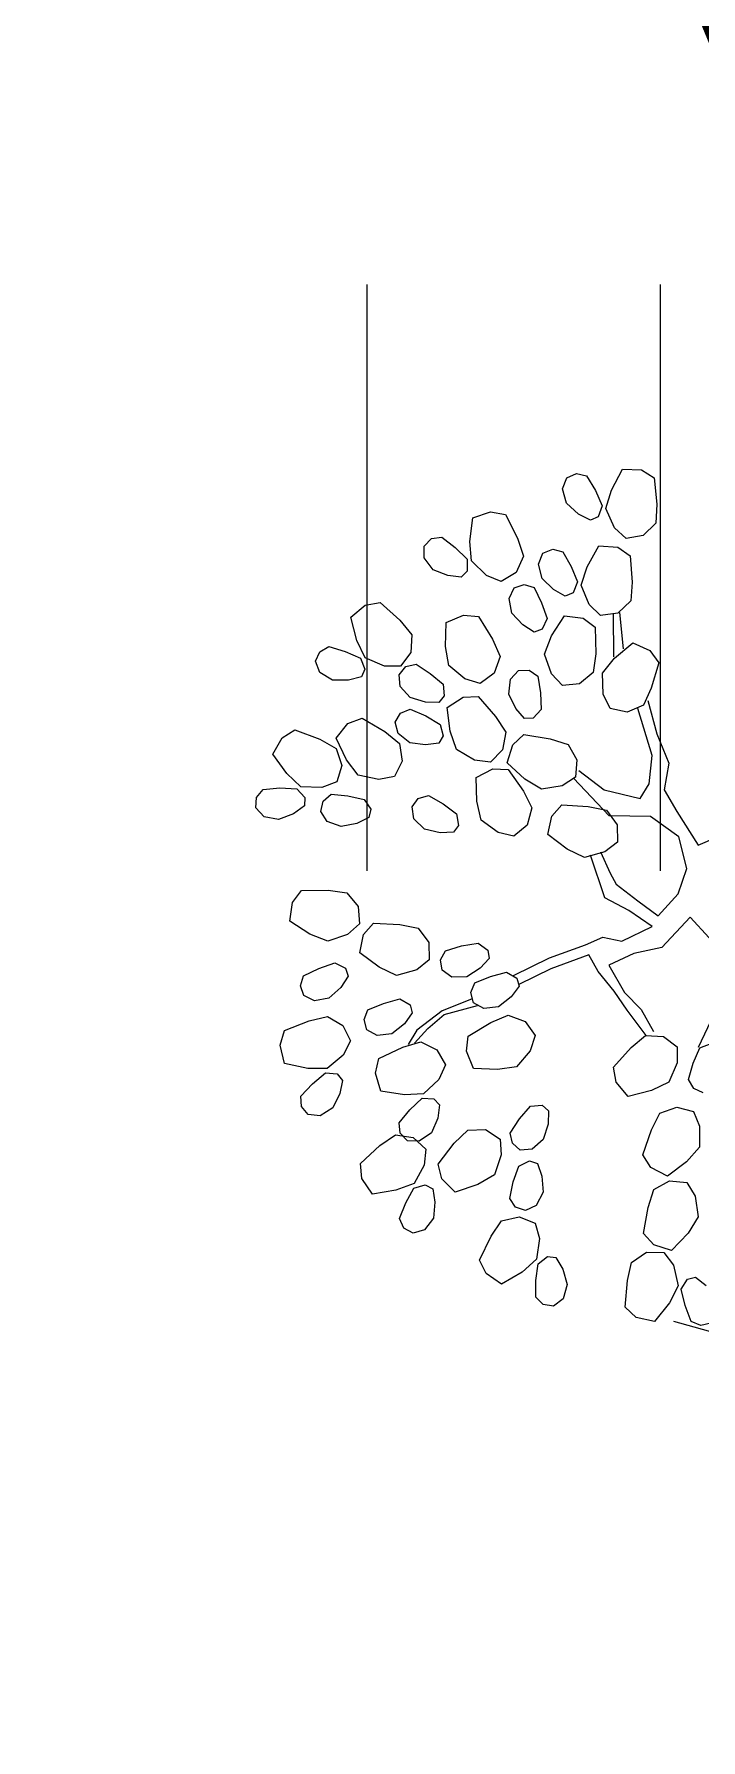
# Model space of a CAD drawing. Extents: x -809667 to 586099, y 3084146 to 3634412.
# Drawn here: x 381304.202 to 381305.338, y 3087217.679 to 3087220.589 of the extents above; entities that cross this region are included whole.
import ezdxf

# ---------------------------------------------------------------- set-up
doc = ezdxf.new("R2010")
doc.units = 0
doc.header["$LTSCALE"] = 0.5
doc.layers.get('0').update_dxf_attribs({"linetype": 'CONTINUOUS'})
doc.layers.add('WIRE-动力', color=2, linetype='CONTINUOUS')
doc.layers.add('文字', color=7, linetype='CONTINUOUS')

# ---------------------------------------------------------------- blocks, each defined once
blk = doc.blocks.new('gc121')
at = {"color": 0}
for p, q in [((-0.5, -1), (-0.5, 1)), ((0.5, -1), (0.5, 1))]:
    blk.add_line(p, q, dxfattribs=at)
blk = doc.blocks.new('紫薇')
at = {"color": 0}
for p, q in [((-76.82613555435091, 470.3658027416095), (-70.17897964641452, 482.3090796833858)), ((-70.17897964641452, 482.3090796833858), (-58.56272962223738, 485.6141877742484)), ((-58.56272962223738, 485.6141877742484), (-47.2853436646983, 481.2838832689449)), ((-47.2853436646983, 481.2838832689449), (-39.67039743904024, 463.3465304756537)), ((-21.42326032742858, 460.999291148968), (-5.144238645210862, 483.2220633896068)), ((-5.144238645210862, 483.2220633896068), (16.08761179354042, 479.2110519045964)), ((16.08761179354042, 479.2110519045964), (29.34938311949372, 467.9063562611118)), ((-191.0036765793338, 425.6444077426568), (-183.8517322102562, 452.2471866318956)), ((-183.8517322102562, 452.2471866318956), (-162.6046768249944, 456.1768588395789)), ((-162.6046768249944, 456.1768588395789), (-146.1547162607312, 450.4262484600767)), ((-74.51915320940316, 453.4312045825645), (-76.82613555435091, 470.3658027416095)), ((-62.91916915681213, 439.1406891262159), (-74.51915320940316, 453.4312045825645)), ((-39.67039743904024, 463.3465304756537), (-34.37870237790048, 444.7481514839455)), ((-30.7325297370553, 440.7595801567659), (-21.42326032742858, 460.999291148968)), ((29.34938311949372, 467.9063562611118), (27.99392400309443, 437.3647050680593)), ((97.23307165876031, 444.8306442396715), (101.1993571445346, 461.4550648862496)), ((101.1993571445346, 461.4550648862496), (111.7120546940714, 470.1906092865393)), ((111.7120546940714, 470.1906092865393), (123.7378280051053, 469.0762572819367)), ((123.7378280051053, 469.0762572819367), (132.6893908167258, 460.9645068934187)), ((132.6893908167258, 460.9645068934187), (133.310397490859, 441.4875876819715)), ((-244.1650143852457, 427.9025964802131), (-234.5271265814081, 435.1807915037498)), ((-234.5271265814081, 435.1807915037498), (-222.4469909407198, 435.2167645031586)), ((-222.4469909407198, 435.2167645031586), (-208.8665458466858, 421.2415170157328)), ((-146.1547162607312, 450.4262484600767), (-136.3857272807509, 421.4573585735634)), ((-50.31885999254882, 430.1607918394729), (-62.91916915681213, 439.1406891262159)), ((-41.02585940342396, 432.8048784742132), (-50.31885999254882, 430.1607918394729)), ((-34.37870237790048, 444.7481514839455), (-41.02585940342396, 432.8048784742132)), ((-24.11791147012264, 417.5116083836183), (-30.7325297370553, 440.7595801567659)), ((27.99392400309443, 437.3647050680593), (23.99261562619358, 416.1222386313602)), ((102.8874050360173, 427.31473786477), (97.23307165876031, 444.8306442396715)), ((133.310397490859, 441.4875876819715), (131.5262467656285, 422.2335350187495)), ((133.4853633455932, 417.1971535412595), (149.4774254681543, 432.7072259811684)), ((149.4774254681543, 432.7072259811684), (172.6849523801357, 447.5486830389127)), ((172.6849523801357, 447.5486830389127), (191.0341188209131, 436.1386971874163)), ((191.0341188209131, 436.1386971874163), (199.3166252048686, 420.8066780688241)), ((-246.0488934116438, 414.3645927300677), (-244.1650143852457, 427.9025964802131)), ((-237.7802139855921, 399.4069283762947), (-246.0488934116438, 414.3645927300677)), ((-208.8665458466858, 421.2415170157328), (-197.2136777406558, 405.8106258353218)), ((-192.3728848574683, 403.4085433175787), (-191.0036765793338, 425.6444077426568)), ((-136.3857272807509, 421.4573585735634), (-132.4431722536683, 400.2039092322811)), ((-12.51792853605002, 403.2210968574509), (-24.11791147012264, 417.5116083836183)), ((23.99261562619358, 416.1222386313602), (7.390999815426767, 403.8596742236987)), ((111.3929303539917, 414.3894763467833), (102.8874050360173, 427.31473786477)), ((121.0135495932773, 413.4979946883395), (111.3929303539917, 414.3894763467833)), ((131.5262467656285, 422.2335350187495), (121.0135495932773, 413.4979946883395)), ((131.2551751285791, 393.1295897485688), (133.4853633455932, 417.1971535412595)), ((199.3166252048686, 420.8066780688241), (187.0197802558541, 392.8170848013833)), ((-221.8012213809416, 390.2718171356246), (-237.7802139855921, 399.4069283762947)), ((-197.2136777406558, 405.8106258353218), (-199.0975592294708, 392.2726253448054)), ((-177.8068009559065, 384.1199309723452), (-192.3728848574683, 403.4085433175787)), ((-132.4431722536683, 400.2039092322811), (-143.493968761526, 382.772213104181)), ((-105.2900863587856, 369.4774580737576), (-90.96337145101279, 393.006236047484)), ((-90.96337145101279, 393.006236047484), (-69.46700935531408, 390.8185196937993)), ((7.390999815426767, 403.8596742236987), (-12.51792853605002, 403.2210968574509)), ((30.0329425772652, 383.1017059991136), (34.47020547743887, 399.6066592065617)), ((34.47020547743887, 399.6066592065617), (45.22697879001498, 408.0398302366957)), ((45.22697879001498, 408.0398302366957), (57.21621464099735, 406.5840734420344)), ((57.21621464099735, 406.5840734420344), (65.93356820382178, 398.2211362784728)), ((65.93356820382178, 398.2211362784728), (66.00065600778908, 378.7344349035993)), ((136.9095088820904, 375.613687443547), (131.2551751285791, 393.1295897485688)), ((-206.8078699456528, 386.4500689702109), (-221.8012213809416, 390.2718171356246)), ((-199.0975592294708, 392.2726253448054), (-206.8078699456528, 386.4500689702109)), ((-161.8278108146042, 374.9848229931667), (-177.8068009559065, 384.1199309723452)), ((-143.493968761526, 382.772213104181), (-161.8278108146042, 374.9848229931667)), ((-69.46700935531408, 390.8185196937993), (-55.29041409119964, 380.6846720045432)), ((-55.29041409119964, 380.6846720045432), (-54.03914132341743, 350.1385749811307)), ((-19.81524376478046, 365.3720180271193), (-14.49844749178737, 381.6149998893961)), ((-14.49844749178737, 381.6149998893961), (-3.304517260752618, 389.4586260756478)), ((-3.304517260752618, 389.4586260756478), (8.589294435456395, 387.361426169984)), ((8.589294435456395, 387.361426169984), (16.84518652409315, 378.5426271026954)), ((16.84518652409315, 378.5426271026954), (15.86619715858251, 359.080417281948)), ((35.18706845212728, 365.4321432290599), (30.0329425772652, 383.1017059991136)), ((66.00065600778908, 378.7344349035993), (63.66989379748702, 359.538881114684)), ((81.91155225690454, 369.4980435194448), (105.5315966336057, 383.6737853558734)), ((105.5315966336057, 383.6737853558734), (123.5489974981174, 371.7468011481687)), ((155.7047124383971, 369.0172086553648), (136.9095088820904, 375.613687443547)), ((175.615007343702, 374.454514070414), (155.7047124383971, 369.0172086553648)), ((187.0197802558541, 392.8170848013833), (175.615007343702, 374.454514070414)), ((-339.3020910555497, 358.8073815116659), (-320.9093632884324, 370.1470134044066)), ((-336.3610483948141, 331.4174486706033), (-339.3020910555497, 358.8073815116659)), ((-320.9093632884324, 370.1470134044066), (-303.4928718125448, 370.727140086703)), ((-303.4928718125448, 370.727140086703), (-283.9187908293679, 347.2434206074104)), ((-173.3748178826645, 354.7665502494201), (-167.7692581275478, 367.2326741693541)), ((-169.6335848467425, 338.0900410888717), (-173.3748178826645, 354.7665502494201)), ((-167.7692581275478, 367.2326741693541), (-156.4767930861562, 371.5153412586078)), ((-156.4767930861562, 371.5153412586078), (-144.8715091599151, 368.1614843541756)), ((-144.8715091599151, 368.1614843541756), (-135.7561841830611, 350.9380444576964)), ((-112.8413196848705, 348.5182769531384), (-105.2900863587856, 369.4774580737576)), ((-15.61699080653489, 347.45127211418), (-19.81524376478046, 365.3720180271193)), ((15.86619715858251, 359.080417281948), (12.50844241119921, 340.0376438284293)), ((43.32173170894384, 352.2703196471557), (35.18706845212728, 365.4321432290599)), ((63.66989379748702, 359.538881114684), (52.91312097758055, 351.1057141413912)), ((62.57159755751491, 330.4544032001868), (65.48505007382482, 354.4488434074447)), ((65.48505007382482, 354.4488434074447), (81.91155225690454, 369.4980435194448)), ((131.3923153551295, 356.1855323286727), (118.3047832641751, 328.5568112088367)), ((123.5489974981174, 371.7468011481687), (131.3923153551295, 356.1855323286727)), ((-283.9187908293679, 347.2434206074104), (-272.5648363009095, 328.8493844652548)), ((-268.6222744490951, 311.4477989887819), (-266.8709667399526, 338.9394536176696)), ((-266.8709667399526, 338.9394536176696), (-246.8202009098604, 346.9921845709905)), ((-246.8202009098604, 346.9921845709905), (-229.5580153660849, 344.607300392352)), ((-229.5580153660849, 344.607300392352), (-214.2545892521739, 318.1415701722726)), ((-156.858377774246, 324.8396619902924), (-169.6335848467425, 338.0900410888717)), ((-135.7561841830611, 350.9380444576964), (-128.8993529807776, 332.8580664815381)), ((-104.2702814061195, 325.9183063944802), (-112.8413196848705, 348.5182769531384)), ((-54.03914132341743, 350.1385749811307), (-56.21628547739238, 328.6324620740488)), ((-8.200537050142884, 333.8717816965654), (-15.61699080653489, 347.45127211418)), ((12.50844241119921, 340.0376438284293), (1.314512889832258, 332.1940216692165)), ((52.91312097758055, 351.1057141413912), (43.32173170894384, 352.2703196471557)), ((-386.7482714392245, 314.3190567130223), (-380.3903960091993, 324.5873781023547)), ((-380.3903960091993, 324.5873781023547), (-369.1389999436215, 328.9847702505067)), ((-369.1389999436215, 328.9847702505067), (-351.4271703427657, 320.8590626837686)), ((-351.4271703427657, 320.8590626837686), (-334.9869135990739, 310.6796866720542)), ((-329.6052763769403, 310.1885075187311), (-336.3610483948141, 331.4174486706033)), ((-272.5648363009095, 328.8493844652548), (-276.57234220393, 308.6028037695214)), ((-214.2545892521739, 318.1415701722726), (-206.1879656529054, 298.0870835715905)), ((-201.9994309814647, 308.6403807112947), (-198.4661686588079, 321.8442666204646)), ((-198.4661686588079, 321.8442666204646), (-188.0069261863828, 327.8829130781814)), ((-188.0069261863828, 327.8829130781814), (-176.0139311570674, 326.4341062000021)), ((-176.0139311570674, 326.4341062000021), (-164.2538131903857, 310.8959062816575)), ((-143.5388867715374, 316.9658125033602), (-156.858377774246, 324.8396619902924)), ((-134.5049141841009, 320.3919463837519), (-143.5388867715374, 316.9658125033602)), ((-128.8993529807776, 332.8580664815381), (-134.5049141841009, 320.3919463837519)), ((-91.49507578276098, 312.6679311161861), (-104.2702814061195, 325.9183063944802)), ((-71.71291931346059, 315.0002035247162), (-91.49507578276098, 312.6679311161861)), ((-56.21628547739238, 328.6324620740488), (-71.71291931346059, 315.0002035247162)), ((-10.12290578149259, 305.8720078309998), (7.087705814279616, 320.0177932968363)), ((1.314512889832258, 332.1940216692165), (-8.200537050142884, 333.8717816965654)), ((7.087705814279616, 320.0177932968363), (31.43460488505661, 332.9052545903251)), ((31.43460488505661, 332.9052545903251), (48.78583101835102, 320.0283513208851)), ((48.78583101835102, 320.0283513208851), (55.78256525378674, 304.0685132155195)), ((67.72572392597795, 312.7848444869742), (62.57159755751491, 330.4544032001868)), ((118.3047832641751, 328.5568112088367), (106.3826288459823, 310.5258632833138)), ((-383.6144452830777, 301.0147085757926), (-386.7482714392245, 314.3190567130223)), ((-370.5007997509092, 290.0540934810415), (-383.6144452830777, 301.0147085757926)), ((-331.8530909176916, 297.3753406861797), (-336.939391573891, 289.1606830721721)), ((-334.9869135990739, 310.6796866720542), (-331.8530909176916, 297.3753406861797)), ((-309.0549571858719, 297.464288582094), (-329.6052763769403, 310.1885075187311)), ((-290.855010997504, 294.7183311013505), (-309.0549571858719, 297.464288582094)), ((-276.57234220393, 308.6028037695214), (-290.855010997504, 294.7183311013505)), ((-265.5683423643932, 289.3801326686516), (-268.6222744490951, 311.4477989887819)), ((-206.1879656529054, 298.0870835715905), (-213.5743270264938, 278.8146732645109)), ((-195.6315457364544, 292.7799639487639), (-201.9994309814647, 308.6403807112947)), ((-164.2538131903857, 310.8959062816575), (-154.5855437256396, 294.149972348474)), ((-148.4023359529674, 281.669319187291), (-138.0354296527803, 307.1915723523125)), ((-138.0354296527803, 307.1915723523125), (-116.4665054176003, 308.4804453300312)), ((-116.4665054176003, 308.4804453300312), (-100.8479098500684, 300.751914110966)), ((-100.8479098500684, 300.751914110966), (-94.71290218830109, 270.8020992884412)), ((-68.4871411640197, 285.7778774937615), (-58.61885228008032, 299.7320760348812)), ((-58.61885228008032, 299.7320760348812), (-45.61028755735606, 303.927763058804)), ((-45.61028755735606, 303.927763058804), (-34.86304506659508, 298.4179733181372)), ((-34.86304506659508, 298.4179733181372), (-29.57332575693727, 287.5575018385425)), ((-14.32009886112064, 282.0685430252925), (-10.12290578149259, 305.8720078309998)), ((55.78256525378674, 304.0685132155195), (41.23088390100747, 277.1821170868352)), ((57.57177859265357, 263.8888908075169), (81.74245021026582, 307.3671524031088)), ((86.3258146038279, 305.656742640771), (67.72572392597795, 312.7848444869742)), ((72.0741807455197, 266.3043487975374), (88.99365128669888, 304.9516914514825)), ((106.3826288459823, 310.5258632833138), (86.3258146038279, 305.656742640771)), ((-352.3008500877768, 287.3081338508055), (-370.5007997509092, 290.0540934810415)), ((-336.939391573891, 289.1606830721721), (-352.3008500877768, 287.3081338508055)), ((-323.59782031551, 274.1657094759867), (-315.5890937345102, 283.2056930316612)), ((-315.5890937345102, 283.2056930316612), (-303.7545101335272, 285.6292445855215)), ((-303.7545101335272, 285.6292445855215), (-287.679159084335, 274.6147486837581)), ((-247.476334867999, 273.3520126538351), (-265.5683423643932, 289.3801326686516)), ((-213.5743270264938, 278.8146732645109), (-230.0066956402734, 267.5563221024349)), ((-180.8962639570236, 281.7504611080512), (-195.6315457364544, 292.7799639487639)), ((-166.4862025836483, 276.1151725174859), (-180.8962639570236, 281.7504611080512)), ((-158.1188080925494, 280.9460899783298), (-166.4862025836483, 276.1151725174859)), ((-154.5855437256396, 294.149972348474), (-158.1188080925494, 280.9460899783298)), ((-152.4936937009916, 259.7702509472147), (-148.4023359529674, 281.669319187291)), ((-69.75763739272952, 267.4158432567492), (-68.4871411640197, 285.7778774937615)), ((-29.57332575693727, 287.5575018385425), (-36.24540842138231, 269.2485055746511)), ((-10.12184519320726, 264.1478011356667), (-14.32009886112064, 282.0685430252925)), ((41.23088390100747, 277.1821170868352), (28.35807629674673, 259.8171041766182)), ((-322.7680003270507, 260.5224714251235), (-323.59782031551, 274.1657094759867)), ((-311.7053427565843, 247.4947935873643), (-322.7680003270507, 260.5224714251235)), ((-287.679159084335, 274.6147486837581), (-273.2055518645793, 261.7922515878454)), ((-273.2055518645793, 261.7922515878454), (-272.3757349345833, 248.1490162471309)), ((-230.0066956402734, 267.5563221024349), (-247.476334867999, 273.3520126538351)), ((-140.4083578921854, 238.8378352997825), (-152.4936937009916, 259.7702509472147)), ((-94.71290218830109, 270.8020992884412), (-93.41202977951616, 249.2252464136109)), ((-66.67330093495548, 252.2536133779213), (-69.75763739272952, 267.4158432567492)), ((-36.24540842138231, 269.2485055746511), (-45.06694355700165, 252.0414647022262)), ((8.068818562664092, 256.0315851913765), (-10.12184519320726, 264.1478011356667)), ((28.35807629674673, 259.8171041766182), (8.068818562664092, 256.0315851913765)), ((37.05740179214627, 253.8841225961223), (57.67293766606599, 262.3285336820409)), ((57.67293766606599, 262.3285336820409), (84.73681822419167, 267.4670667489991)), ((84.73681822419167, 267.4670667489991), (97.52164419554174, 250.0478844745085)), ((-294.2357004685327, 241.6991003258154), (-311.7053427565843, 247.4947935873643)), ((-278.7827165927738, 240.9170289607719), (-294.2357004685327, 241.6991003258154)), ((-272.3757349345833, 248.1490162471309), (-278.7827165927738, 240.9170289607719)), ((-125.6730781560764, 227.8083359980956), (-140.4083578921854, 238.8378352997825)), ((-93.41202977951616, 249.2252464136109), (-106.5212182225659, 233.2836871491745)), ((-93.41371097508818, 232.5288500888273), (-76.48136852309108, 236.6478914050385)), ((-76.48136852309108, 236.6478914050385), (-52.53031011484563, 217.6485090991482)), ((-58.07550641521811, 247.8457813160494), (-66.67330093495548, 252.2536133779213)), ((-45.06694355700165, 252.0414647022262), (-58.07550641521811, 247.8457813160494)), ((26.03048380464315, 232.3753233244643), (37.05740179214627, 253.8841225961223)), ((97.52164419554174, 250.0478844745085), (99.50328829605132, 232.7347735771909)), ((-234.3636265955865, 214.3517522634938), (-229.5332393599674, 227.1382257761434)), ((-229.5332393599674, 227.1382257761434), (-218.5247161881998, 232.1054605925456)), ((-218.5247161881998, 232.1054605925456), (-206.7355716275051, 229.4697364708409)), ((-206.7355716275051, 229.4697364708409), (-196.5809974335134, 212.8378197373822)), ((-161.2672714358196, 196.2742251371965), (-148.4106848333031, 220.6374419583008)), ((-148.4106848333031, 220.6374419583008), (-126.8206111220643, 219.7723388960585)), ((-126.8206111220643, 219.7723388960585), (-112.0491410754621, 210.5271025570109)), ((-106.5212182225659, 233.2836871491745), (-125.6730781560764, 227.8083359980956)), ((-109.1079939492047, 217.6772788548842), (-93.41371097508818, 232.5288500888273)), ((-100.6441168058664, 191.4623797191307), (-109.1079939492047, 217.6772788548842)), ((-52.53031011484563, 217.6485090991482), (-37.6644503492862, 201.9558655200526)), ((24.75998944044113, 214.0132927233353), (26.03048380464315, 232.3753233244643)), ((99.50328829605132, 232.7347735771909), (77.6731929378584, 211.3320479663089)), ((-416.6619458459318, 181.7057877657935), (-403.6075854990631, 198.923899221234)), ((-403.6075854990631, 198.923899221234), (-387.5767567930743, 205.7564136413857)), ((-387.5767567930743, 205.7564136413857), (-360.841171907261, 190.9294710131362)), ((-229.6065723448992, 197.9361128518358), (-234.3636265955865, 214.3517522634938)), ((-216.042697337456, 185.4942578142509), (-229.6065723448992, 197.9361128518358)), ((-196.5809974335134, 212.8378197373822), (-188.6281283535063, 195.2124513396993)), ((-112.0491410754621, 210.5271025570109), (-108.9266582122073, 180.1152655901387)), ((-37.6644503492862, 201.9558655200526), (-37.45963453687727, 181.3174987277016)), ((39.75019639823586, 200.8958652121946), (24.75998944044113, 214.0132927233353)), ((60.25386064685881, 198.5328405061737), (39.75019639823586, 200.8958652121946)), ((40.65231213904917, 143.1159439021721), (52.73764590360224, 198.6714984113351)), ((67.24004805646837, 201.0869564032182), (57.57177859265357, 162.4396137474105)), ((77.6731929378584, 211.3320479663089), (60.25386064685881, 198.5328405061737)), ((-404.0251202629879, 157.2278631767258), (-416.6619458459318, 181.7057877657935)), ((-360.841171907261, 190.9294710131362), (-343.6092323521152, 177.8790645739064)), ((-343.6092323521152, 177.8790645739064), (-340.0322117703035, 157.5520122265443)), ((-202.2653363468125, 178.4521934567019), (-216.042697337456, 185.4942578142509)), ((-193.4585172701627, 182.4259815523401), (-202.2653363468125, 178.4521934567019)), ((-188.6281283535063, 195.2124513396993), (-193.4585172701627, 182.4259815523401)), ((-167.5187413757667, 174.8913459675387), (-161.2672714358196, 196.2742251371965)), ((-108.9266582122073, 180.1152655901387), (-109.7806109068915, 158.5161078805104)), ((-89.70182894542813, 172.0568461166695), (-100.6441168058664, 191.4623797191307)), ((-37.45963453687727, 181.3174987277016), (-48.61132253613323, 164.8125581359491)), ((-390.0567723950371, 139.8729314329103), (-404.0251202629879, 157.2278631767258)), ((-340.0322117703035, 157.5520122265443), (-348.3347537415102, 139.4456319706514)), ((-157.5776558648795, 152.8596373340115), (-167.5187413757667, 174.8913459675387)), ((-109.7806109068915, 158.5161078805104), (-124.411923575215, 143.9590194681659)), ((-66.98882718756795, 163.7899895468727), (-89.70182894542813, 172.0568461166695)), ((-48.61132253613323, 164.8125581359491), (-66.98882718756795, 163.7899895468727)), ((-36.69383540190756, 106.8840592382476), (-51.19623755477369, 164.8550717392936)), ((-41.52796809002757, 169.6859906809404), (-27.02556593716145, 135.8695669686422)), ((57.57177859265357, 162.4396137474105), (52.73764590360224, 126.2077290834859)), ((-366.2976523935795, 135.4315821779892), (-390.0567723950371, 139.8729314329103)), ((-348.3347537415102, 139.4456319706514), (-366.2976523935795, 135.4315821779892)), ((-144.0137825384736, 140.4177860198542), (-157.5776558648795, 152.8596373340115)), ((-124.411923575215, 143.9590194681659), (-144.0137825384736, 140.4177860198542)), ((-108.7810623226687, 122.6124246204272), (-94.64350673276931, 138.9528410220519)), ((-94.64350673276931, 138.9528410220519), (-78.2054289681837, 144.737330772914)), ((-78.2054289681837, 144.737330772914), (-52.48166116606444, 128.2171159749851)), ((21.31577321048826, 116.5458941617981), (40.65231213904917, 143.1159439021721)), ((-442.6139540327713, 110.7991854036227), (-433.7108609257266, 118.9641045248136)), ((-433.7108609257266, 118.9641045248136), (-414.2597275506705, 117.7853587111458)), ((-364.4196800515056, 110.0649350276217), (-350.4078992996365, 126.5133296707645)), ((-350.4078992996365, 126.5133296707645), (-334.0146821532398, 132.4237572262064)), ((-334.0146821532398, 132.4237572262064), (-308.1649331897497, 116.1013736566529)), ((-97.7490830309689, 97.3705232301727), (-108.7810623226687, 122.6124246204272)), ((-52.48166116606444, 128.2171159749851), (-36.12719046883285, 114.0826143110171)), ((-27.02556593716145, 135.8695669686422), (4.396306755952537, 106.8840592382476)), ((52.73764590360224, 126.2077290834859), (33.40111106261611, 102.0531402947381)), ((-444.8331507826224, 98.92753135133535), (-442.6139540327713, 110.7991854036227)), ((-437.104860031046, 87.65366476494819), (-444.8331507826224, 98.92753135133535)), ((-414.2597275506705, 117.7853587111458), (-395.2524299426004, 114.2322790054604)), ((-395.2524299426004, 114.2322790054604), (-387.5241432087496, 102.9584131715819)), ((-387.5241432087496, 102.9584131715819), (-389.2995007168502, 93.46108934748918)), ((-353.1943770702928, 84.9084105072543), (-364.4196800515056, 110.0649350276217)), ((-308.1649331897497, 116.1013736566529), (-291.7025080909953, 102.0927545623854)), ((-291.7025080909953, 102.0927545623854), (-289.2864706246182, 81.59526943881065)), ((4.396306755952537, 82.729467487894), (-36.69383540190756, 106.8840592382476)), ((-36.12719046883285, 114.0826143110171), (-33.86847469303757, 93.56719726789743)), ((4.396306755952537, 106.8840592382476), (21.31577321048826, 116.5458941617981)), ((33.40111106261611, 102.0531402947381), (33.40111106261611, 73.06763256434351)), ((-420.9173188870773, 82.17039073538035), (-437.104860031046, 87.65366476494819)), ((-402.9544162172824, 86.18443977553397), (-420.9173188870773, 82.17039073538035)), ((-389.2995007168502, 93.46108934748918), (-402.9544162172824, 86.18443977553397)), ((-340.2348986128345, 66.78769539762288), (-353.1943770702928, 84.9084105072543)), ((-289.2864706246182, 81.59526943881065), (-298.6045937659219, 63.98999209795147)), ((-84.92900266405195, 79.15092012379318), (-97.7490830309689, 97.3705232301727)), ((-61.5057538067922, 73.18662809487432), (-84.92900266405195, 79.15092012379318)), ((-33.86847469303757, 93.56719726789743), (-43.32138605695218, 76.03392387460917)), ((21.31577321048826, 46.49758578557521), (4.396306755952537, 82.729467487894)), ((-502.4300945606083, 41.74313271138817), (-496.477165334858, 62.51432237122208)), ((-496.477165334858, 62.51432237122208), (-483.9970516460016, 74.67645559739321)), ((-483.9970516460016, 74.67645559739321), (-453.7107517430559, 70.5087505793199)), ((-453.7107517430559, 70.5087505793199), (-432.9280960829929, 64.56450354959816)), ((-432.9280960829929, 64.56450354959816), (-422.2496454669163, 46.90226060431451)), ((-316.7665827842429, 61.00327506195754), (-340.2348986128345, 66.78769539762288)), ((-298.6045937659219, 63.98999209795147), (-316.7665827842429, 61.00327506195754)), ((-287.37996932026, 57.44102116022259), (-277.2615270121023, 64.04011930990964)), ((-277.2615270121023, 64.04011930990964), (-258.2649916084483, 59.69642572384328)), ((-258.2649916084483, 59.69642572384328), (-240.094588666223, 53.08293990883976)), ((-87.452242936939, 27.17391297686845), (-77.7839734731242, 77.89855150599033)), ((-65.69863970763981, 75.48309055436403), (-68.11570400837809, 48.91304377559572)), ((-43.32138605695218, 76.03392387460917), (-61.5057538067922, 73.18662809487432)), ((33.40111106261611, 73.06763256434351), (35.81817536335438, 27.17391297686845)), ((-481.804159373045, 23.48309572879225), (-502.4300945606083, 41.74313271138817)), ((-422.2496454669163, 46.90226060431451), (-423.4507563170046, 27.01933974493295)), ((-400.7111201584339, 28.98241615574807), (-397.8208347819746, 40.70876488741487)), ((-397.8208347819746, 40.70876488741487), (-388.4681119872257, 48.35451844427735)), ((-388.4681119872257, 48.35451844427735), (-369.1154040629044, 46.07225480955094)), ((-369.1154040629044, 46.07225480955094), (-350.3407498132437, 41.4447181513533)), ((-350.3407498132437, 41.4447181513533), (-343.2656558081508, 29.74986836407334)), ((-291.5106467744336, 46.09207812976092), (-287.37996932026, 57.44102116022259)), ((-285.7299884809181, 33.7061774590984), (-291.5106467744336, 46.09207812976092)), ((-240.094588666223, 53.08293990883976), (-234.3139342134818, 40.6970406351611)), ((-234.3139342134818, 40.6970406351611), (-237.6184763787314, 31.61788565386087)), ((-68.11570400837809, 48.91304377559572), (-68.11570400837809, 34.42028991039842)), ((11.6475078323856, 10.26570112165064), (21.31577321048826, 46.49758578557521)), ((-462.5097384359688, 12.34605309274048), (-481.804159373045, 23.48309572879225)), ((-423.4507563170046, 27.01933974493295), (-438.7506184345111, 16.78740234766155)), ((-393.6360221849754, 17.2875653905794), (-400.7111201584339, 28.98241615574807)), ((-345.5778842512518, 20.3687888039276), (-359.6242686240003, 13.87991892267019)), ((-343.2656558081508, 29.74986836407334), (-345.5778842512518, 20.3687888039276)), ((-270.657025994733, 25.64959106873721), (-285.7299884809181, 33.7061774590984)), ((-252.279517502524, 26.67215826082975), (-270.657025994733, 25.64959106873721)), ((-237.6184763787314, 31.61788565386087), (-252.279517502524, 26.67215826082975)), ((-70.53277239669114, 0.6038632364943624), (-87.452242936939, 27.17391297686845)), ((-68.11570400837809, 34.42028991039842), (-56.03037024382502, 5.434782178141177)), ((35.81817536335438, 27.17391297686845), (59.98884698003531, 24.75845498684794)), ((-504.3884730013087, -0.3970384830608964), (-485.8250191956758, 5.530373609624803)), ((-485.8250191956758, 5.530373609624803), (-466.8177215885371, 9.083453313447535)), ((-466.8177215885371, 9.083453313447535), (-455.5387187488377, 1.36266568209976)), ((-438.7506184345111, 16.78740234766155), (-462.5097384359688, 12.34605309274048)), ((-455.5387187488377, 1.36266568209976), (-453.7633612407371, -8.134658141992986)), ((-377.7862616097555, 10.8932028664276), (-393.6360221849754, 17.2875653905794)), ((-359.6242686240003, 13.87991892267019), (-377.7862616097555, 10.8932028664276)), ((-350.912550078705, 0.6038632364943624), (-367.8320206198841, -9.057971687056124)), ((-314.6565446965396, 5.434782178141177), (-350.912550078705, 0.6038632364943624)), ((-338.8272163132206, -4.227052743546665), (-314.6565446965396, 0.6038632364943624)), ((-278.400539313443, 0.6038632364943624), (-314.6565446965396, 5.434782178141177)), ((-314.6565446965396, 0.6038632364943624), (-275.9834709260613, -9.057971687056124)), ((-278.4470026325434, -4.120804526843131), (-275.4668412618339, 7.583025715313852)), ((-275.4668412618339, 7.583025715313852), (-266.0557377580553, 15.15680297557265)), ((-266.0557377580553, 15.15680297557265), (-246.721108189784, 12.72613830212504)), ((-246.721108189784, 12.72613830212504), (-227.982507519424, 7.95470427442342)), ((-227.982507519424, 7.95470427442342), (-220.997341118753, -3.794079366140068)), ((-222.8079950027168, 0.6038632364943624), (-176.8837242433801, -1.811594753526151)), ((-56.03037024382502, -28.38164153229445), (-70.53277239669114, 0.6038632364943624)), ((-56.03037024382502, 5.434782178141177), (-43.94503647834063, -21.13526460062712)), ((-11.6475078323856, -10.26570112165064), (11.6475078323856, 10.26570112165064)), ((-509.740851091221, -11.22676700633019), (-504.3884730013087, -0.3970384830608964)), ((-507.5216543423012, -23.09842105861753), (-509.740851091221, -11.22676700633019)), ((-453.7633612407371, -8.134658141992986), (-463.8675617240369, -19.85265621636063)), ((-421.5396094266325, -40.39420224633068), (-416.7767438646406, -19.31827289890498)), ((-416.7767438646406, -19.31827289890498), (-405.0079836035147, -6.466541334055364)), ((-405.0079836035147, -6.466541334055364), (-374.5337777538225, -8.906316884793341)), ((-374.5337777538225, -8.906316884793341), (-353.4468943523243, -13.6598626608029)), ((-360.5808195434511, -11.47342967707664), (-338.8272163132206, -4.227052743546665)), ((-353.4468943523243, -13.6598626608029), (-341.7819431144744, -30.68669577967376)), ((-271.4618322700262, -15.86958917696029), (-278.4470026325434, -4.120804526843131)), ((-255.6615937631577, -22.38535816315562), (-271.4618322700262, -15.86958917696029)), ((-237.4772220524028, -19.53806339111179), (-255.6615937631577, -22.38535816315562)), ((-223.3814703617245, -13.15714413393289), (-237.4772220524028, -19.53806339111179)), ((-220.997341118753, -3.794079366140068), (-223.3814703617245, -13.15714413393289)), ((-181.7178569315001, -13.88888766709715), (-222.8079950027168, -11.47342967707664)), ((-135.7935820845887, -21.13526460062712), (-181.7178569315001, -13.88888766709715)), ((-176.8837242433801, -1.811594753526151), (-133.3765177838504, -9.057971687056124)), ((-133.3765177838504, -9.057971687056124), (-111.6229104679078, -11.47342967707664)), ((-111.6229104679078, -11.47342967707664), (-94.70344401337206, -25.96618354227394)), ((-43.94503647834063, -21.13526460062712), (-11.6475078323856, -10.26570112165064)), ((-496.2426474858075, -30.81920793931931), (-507.5216543423012, -23.09842105861753)), ((-479.1674278592691, -30.08459436614066), (-496.2426474858075, -30.81920793931931)), ((-463.8675617240369, -19.85265621636063), (-479.1674278592691, -30.08459436614066)), ((-341.7819431144744, -30.68669577967376), (-341.8511510668322, -50.60574242752045)), ((-313.0313962437212, -48.68119016941637), (-302.7081381222233, -34.64192152675241)), ((-302.7081381222233, -34.64192152675241), (-272.1479953834787, -33.80084918159992)), ((-272.1479953834787, -33.80084918159992), (-250.6730492627248, -36.26652112882584)), ((-250.6730492627248, -36.26652112882584), (-237.2500647883862, -51.94477425795048)), ((-135.7935820845887, -42.8743953993544), (-135.7935820845887, -21.13526460062712)), ((-94.70344401337206, -25.96618354227394), (-56.03037024382502, -28.38164153229445)), ((-399.9092773897573, -57.45254005957395), (-421.5396094266325, -40.39420224633068)), ((-380.0131128951907, -67.4750665044412), (-399.9092773897573, -57.45254005957395)), ((-341.8511510668322, -50.60574242752045), (-356.5447970665991, -61.6906461706385)), ((-315.5075085312128, -70.14624442439526), (-313.0313962437212, -48.68119016941637)), ((-237.2500647883862, -51.94477425795048), (-235.1835821010172, -71.75645915511996)), ((-130.9594493964687, -71.859903129749), (-135.7935820845887, -42.8743953993544)), ((-121.2911799317226, -42.8743953993544), (-121.2911799317226, -79.10628006327897)), ((-89.86930723767728, -45.2898563509807), (-121.2911799317226, -42.8743953993544)), ((-58.44743863120675, -54.95169127453119), (-89.86930723767728, -45.2898563509807)), ((-12.52316378429532, -40.45893740747124), (-58.44743863120675, -54.95169127453119)), ((-5.271962707862258, -71.859903129749), (-12.52316378429532, -40.45893740747124)), ((-421.0999644296244, -82.57756373751909), (-402.9033717894927, -75.60475601162761)), ((-402.9033717894927, -75.60475601162761), (-384.128717539832, -70.97721935156733)), ((-384.128717539832, -70.97721935156733), (-372.429165231064, -78.04453443642706)), ((-356.5447970665991, -61.6906461706385), (-380.0131128951907, -67.4750665044412)), ((-372.429165231064, -78.04453443642706), (-370.1169367879629, -87.42561399657279)), ((-292.1731901261955, -84.78754687588662), (-315.5075085312128, -70.14624442439526)), ((-235.1835821010172, -71.75645915511996), (-248.6042729988694, -84.35262442845851)), ((-128.5423810081556, -98.42995287012309), (-130.9594493964687, -71.859903129749)), ((-482.7849862324074, -101.6918351063505), (-453.0383039368317, -94.63743085507303)), ((-453.0383039368317, -94.63743085507303), (-431.511744979769, -92.67271497752517)), ((-431.511744979769, -92.67271497752517), (-415.1740482570603, -105.2847647396848)), ((-425.8282303381711, -93.69396930094808), (-421.0999644296244, -82.57756373751909)), ((-422.9379449617118, -105.4203180307522), (-425.8282303381711, -93.69396930094808)), ((-370.1169367879629, -87.42561399657279), (-379.5388642754406, -99.6989032337442)), ((-271.3172747567296, -92.61948099825531), (-292.1731901261955, -84.78754687588662)), ((-248.6042729988694, -84.35262442845851), (-271.3172747567296, -92.61948099825531)), ((-121.2911799317226, -79.10628006327897), (-114.0399788552895, -105.6763298036531)), ((-490.0288763958961, -117.5410236520693), (-482.7849862324074, -101.6918351063505)), ((-488.0763984220102, -139.060027253814), (-490.0288763958961, -117.5410236520693)), ((-411.2383886855096, -112.4876321377233), (-422.9379449617118, -105.4203180307522)), ((-415.1740482570603, -105.2847647396848), (-409.1115113096312, -124.2589275641367)), ((-394.2325142426416, -110.783807954751), (-411.2383886855096, -112.4876321377233)), ((-379.5388642754406, -99.6989032337442), (-394.2325142426416, -110.783807954751)), ((-123.7082483200356, -134.6618375340477), (-128.5423810081556, -98.42995287012309)), ((-114.0399788552895, -105.6763298036531), (-114.0399788552895, -134.6618375340477)), ((-409.1115113096312, -124.2589275641367), (-419.6820057341829, -139.3268727241084)), ((-405.2236754046753, -146.2271816181019), (-377.1062859753147, -134.2254259726033)), ((-377.1062859753147, -134.2254259726033), (-356.2256951332092, -128.6349183795974)), ((-356.2256951332092, -128.6349183795974), (-337.9841298740357, -138.2904572216794)), ((-145.5327491955832, -138.1257709646598), (-124.2851051120088, -134.1520485365763)), ((-124.2851051120088, -134.1520485365763), (-106.8372199404985, -145.1772667383775)), ((-462.2470004698262, -148.6360574541613), (-488.0763984220102, -139.060027253814)), ((-440.2323249252513, -152.0510916626081), (-462.2470004698262, -148.6360574541613)), ((-459.511069342494, -166.82897437457), (-443.0708125997335, -156.6495983628556)), ((-443.0708125997335, -156.6495983628556), (-429.7643854878843, -159.7745726415887)), ((-419.6820057341829, -139.3268727241084), (-440.2323249252513, -152.0510916626081)), ((-409.6718976320699, -163.0760403713211), (-405.2236754046753, -146.2271816181019)), ((-337.9841298740357, -138.2904572216794), (-328.7885679295287, -155.9600596399978)), ((-328.7885679295287, -155.9600596399978), (-336.6477336892858, -172.6037322310731)), ((-318.891894695349, -167.0768742775545), (-315.3825367167592, -155.5176624665037)), ((-315.3825367167592, -155.5176624665037), (-298.0382739156485, -146.6343872165307)), ((-298.0382739156485, -146.6343872165307), (-279.8678709724918, -140.0209013996646)), ((-279.8678709724918, -140.0209013996646), (-267.4781301636249, -145.7933176541701)), ((-264.1735879983753, -154.8724726336077), (-272.2255447916687, -168.0850552013144)), ((-267.4781301636249, -145.7933176541701), (-264.1735879983753, -154.8724726336077)), ((-180.2137577626854, -164.3956141052768), (-174.4872801117599, -147.9372370271012)), ((-174.4872801117599, -147.9372370271012), (-145.5327491955832, -138.1257709646598)), ((-106.8372199404985, -145.1772667383775), (-99.02294864319265, -163.4996675988659)), ((-77.7839734731242, -175.7246381798759), (-29.4426343254745, -141.9082144675776)), ((-474.679746276699, -179.0620145248249), (-459.511069342494, -166.82897437457)), ((-424.6780848316848, -167.9892302555963), (-429.866942034103, -182.5659962641075)), ((-429.7643854878843, -159.7745726415887), (-424.6780848316848, -167.9892302555963)), ((-404.0947329038754, -183.9512630002573), (-409.6718976320699, -163.0760403713211)), ((-336.6477336892858, -172.6037322310731), (-354.73974118568, -188.6318522458896)), ((-314.7612172411755, -178.4258173080161), (-318.891894695349, -167.0768742775545)), ((-272.2255447916687, -168.0850552013144), (-285.6462395293638, -180.6812218716368)), ((-176.2529275175184, -185.636883133091), (-180.2137577626854, -164.3956141052768)), ((-99.02294864319265, -163.4996675988659), (-108.1346110077575, -179.4920386755839)), ((-475.7585410308093, -191.0939376065508), (-474.679746276699, -179.0620145248249)), ((-469.4006656007841, -201.3622589940205), (-475.7585410308093, -191.0939376065508)), ((-429.866942034103, -182.5659962641075), (-440.4374399334192, -197.6339435754344)), ((-377.0146202072501, -189.0035544866696), (-404.0947329038754, -183.9512630002573)), ((-354.73974118568, -188.6318522458896), (-377.0146202072501, -189.0035544866696)), ((-339.8081310642883, -206.4679655665532), (-325.3345238436013, -193.6454684706405)), ((-325.3345238436013, -193.6454684706405), (-311.6907396707684, -194.4662121357396)), ((-302.3714725924656, -184.1982321636751), (-314.7612172411755, -178.4258173080161)), ((-311.6907396707684, -194.4662121357396), (-305.2837580135092, -201.6981994239613)), ((-285.6462395293638, -180.6812218716368), (-302.3714725924656, -184.1982321636751)), ((-149.6396877504885, -192.7498025065288), (-176.2529275175184, -185.636883133091)), ((-127.40183907561, -194.0863967994228), (-149.6396877504885, -192.7498025065288)), ((-108.1346110077575, -179.4920386755839), (-127.40183907561, -194.0863967994228)), ((-105.9904456427321, -202.4679916696623), (-92.03513111919165, -188.8670642087236)), ((-92.03513111919165, -188.8670642087236), (-76.62134736124426, -177.191576722078)), ((-76.62134736124426, -177.191576722078), (-63.08059841487557, -179.0556005043909)), ((-456.0942350141704, -204.4872311213985), (-469.4006656007841, -201.3622589940205)), ((-440.4374399334192, -197.6339435754344), (-456.0942350141704, -204.4872311213985)), ((-352.679988338612, -221.0984584363177), (-339.8081310642883, -206.4679655665532)), ((-305.2837580135092, -201.6981994239613), (-307.9227785738185, -216.9442453635857)), ((-105.9367551989853, -214.5480615580454), (-105.9904456427321, -202.4679916696623)), ((-98.64443247206509, -224.1752643389627), (-105.9367551989853, -214.5480615580454)), ((-351.7006086232141, -233.1388814551756), (-352.679988338612, -221.0984584363177)), ((-343.6918820422143, -242.1788650108501), (-351.7006086232141, -233.1388814551756)), ((-315.7819473929703, -233.587920662947), (-330.0480948099867, -242.9996059658006)), ((-307.9227785738185, -216.9442453635857), (-315.7819473929703, -233.587920662947)), ((-194.7000264683738, -252.442737412639), (-171.8302298244089, -232.1547575136647)), ((-171.8302298244089, -232.1547575136647), (-153.7945633046329, -220.2397425221279)), ((-153.7945633046329, -220.2397425221279), (-133.4341737851501, -223.6218531066552)), ((-133.4341737851501, -223.6218531066552), (-119.1164506264031, -237.4701747624204)), ((-417.9431936983019, -265.7125198049471), (-392.7535832868889, -248.3887426694855)), ((-392.7535832868889, -248.3887426694855), (-373.3904021009803, -238.7804096499458)), ((-373.3904021009803, -238.7804096499458), (-353.5999557450414, -244.6389390239492)), ((-353.5999557450414, -244.6389390239492), (-341.0925502087921, -260.1417779857293)), ((-330.0480948099867, -242.9996059658006), (-343.6918820422143, -242.1788650108501)), ((-193.5838330537081, -269.8331035552546), (-194.7000264683738, -252.442737412639)), ((-119.1164506264031, -237.4701747624204), (-121.3006373448297, -255.7460509976372)), ((-418.9725328311324, -283.108242935501), (-417.9431936983019, -265.7125198049471)), ((-341.0925502087921, -260.1417779857293), (-345.5060730949044, -278.0107214199379)), ((-181.6831741966307, -287.8679033862427), (-193.5838330537081, -269.8331035552546)), ((-121.3006373448297, -255.7460509976372), (-133.3859731527045, -276.6784666432068)), ((-409.3783406261355, -302.468799800612), (-418.9725328311324, -283.108242935501)), ((-345.5060730949044, -278.0107214199379), (-360.0721569964662, -297.2993337651715)), ((-218.9091561418027, -308.1430281596258), (-203.0183495832607, -293.4891851162538)), ((-203.0183495832607, -293.4891851162538), (-182.3790930695832, -293.5614620922133)), ((-182.3790930695832, -293.5614620922133), (-166.0253536514938, -304.9337273100391)), ((-154.3968014419079, -284.0847810180858), (-181.6831741966307, -287.8679033862427)), ((-133.3859731527045, -276.6784666432068), (-154.3968014419079, -284.0847810180858)), ((-381.8338832287118, -302.0675272783265), (-409.3783406261355, -302.468799800612)), ((-360.0721569964662, -297.2993337651715), (-381.8338832287118, -302.0675272783265)), ((-372.7106638085097, -318.0435847593471), (-361.0577957024798, -302.6126935770735)), ((-361.0577957024798, -302.6126935770735), (-347.5210510334, -300.7198094082996)), ((-347.5210510334, -300.7198094082996), (-339.8107403181493, -306.5423657847568)), ((-339.8107403181493, -306.5423657847568), (-339.3834703210741, -322.009226703085)), ((-238.2283740844578, -331.8368574203923), (-218.9091561418027, -308.1430281596258)), ((-166.0253536514938, -304.9337273100391), (-165.2495990097523, -323.3233039369807)), ((-382.4359500007704, -334.9301131116226), (-372.7106638085097, -318.0435847593471)), ((-339.3834703210741, -322.009226703085), (-343.7969956705347, -339.8781733987853)), ((-234.3370241736993, -348.8229728722945), (-238.2283740844578, -331.8368574203923)), ((-165.2495990097523, -323.3233039369807), (-173.820637287572, -345.9232744956389)), ((-379.0954642090946, -346.5392528632656), (-382.4359500007704, -334.9301131116226)), ((-369.4575764043257, -353.8174478868023), (-379.0954642090946, -346.5392528632656)), ((-355.920829272829, -351.9245604565367), (-369.4575764043257, -353.8174478868023)), ((-343.7969956705347, -339.8781733987853), (-355.920829272829, -351.9245604565367)), ((-266.4136768653989, -354.02592669148), (-245.8432903187349, -352.3397088209167)), ((-245.8432903187349, -352.3397088209167), (-228.5802106168121, -362.2774796141312)), ((-219.6974903820083, -364.715226852335), (-234.3370241736993, -348.8229728722945)), ((-173.820637287572, -345.9232744956389), (-193.3713244935498, -356.6040529208258)), ((-298.2289174264297, -395.2336961599067), (-280.9983753636479, -369.9802182381973)), ((-280.9983753636479, -369.9802182381973), (-266.4136768653989, -354.02592669148)), ((-228.5802106168121, -362.2774796141312), (-226.2406912427396, -380.5341214975342)), ((-193.3713244935498, -356.6040529208258), (-219.6974903820083, -364.715226852335)), ((-226.2406912427396, -380.5341214975342), (-232.8553095096722, -403.7820932725444)), ((-292.904687573202, -411.8265650728717), (-298.2289174264297, -395.2336961599067)), ((-276.9645299585536, -426.4139247173443), (-292.904687573202, -411.8265650728717)), ((-232.8553095096722, -403.7820932725444), (-251.4250447163358, -416.0895435502753)), ((-237.1466783406213, -427.6910865018144), (-231.8549832804129, -409.0927075101063)), ((-231.8549832804129, -409.0927075101063), (-219.9161334307864, -402.4376093903556)), ((-219.9161334307864, -402.4376093903556), (-210.6231328416616, -405.0816960250959)), ((-210.6231328416616, -405.0816960250959), (-204.6374408258125, -419.3497665813193)), ((-251.4250447163358, -416.0895435502753), (-276.9645299585536, -426.4139247173443)), ((-240.1151200002059, -446.9504838297144), (-237.1466783406213, -427.6910865018144)), ((-203.9847580080968, -490.6469288545486), (-257.363324243066, -437.2683626195649)), ((-232.806504778564, -456.5689616026357), (-240.1151200002059, -446.9504838297144)), ((-221.1902547543868, -459.8740696934983), (-232.806504778564, -456.5689616026357))]:
    blk.add_line(p, q, dxfattribs=at)
blk = doc.blocks.new('123123')
at = {"layer": '文字', "color": 8}
blk.add_lwpolyline([(382021.6613729084, 3087268.973807922, -0.2987383992568028), (382021.2970026653, 3087274.006265372, -0.2552337273001191)], format="xyb", dxfattribs=at)
at = {"layer": '文字', "color": 8, "xscale": 0.00148055020779717, "yscale": 0.00148055020779717, "zscale": 0.00148055020779717, "rotation": 29.3674748453732}
blk.add_blockref('紫薇', (382022.4170312256, 3087271.444426781), dxfattribs=at)
at = {"layer": '文字', "color": 8, "xscale": 0.5, "yscale": 0.5}
blk.add_blockref('gc121', (382022.1296313611, 3087271.962121506, 0.7172378459945321), dxfattribs=at)

msp = doc.modelspace()

# ---------------------------------------------------------------- linework, layer by layer
at = {"layer": 'WIRE-动力', "linetype": 'Continuous', "const_width": 0.175}
msp.add_lwpolyline([(381314.1440737287, 3087199.425404725), (381303.8291766155, 3087224.506615998)], dxfattribs=at)

# ---------------------------------------------------------------- block references
at = {"layer": '文字'}
msp.add_blockref('123123', (-717.1098553124466, -52.30028651235625), dxfattribs=at)

doc.saveas('drawing.dxf')
